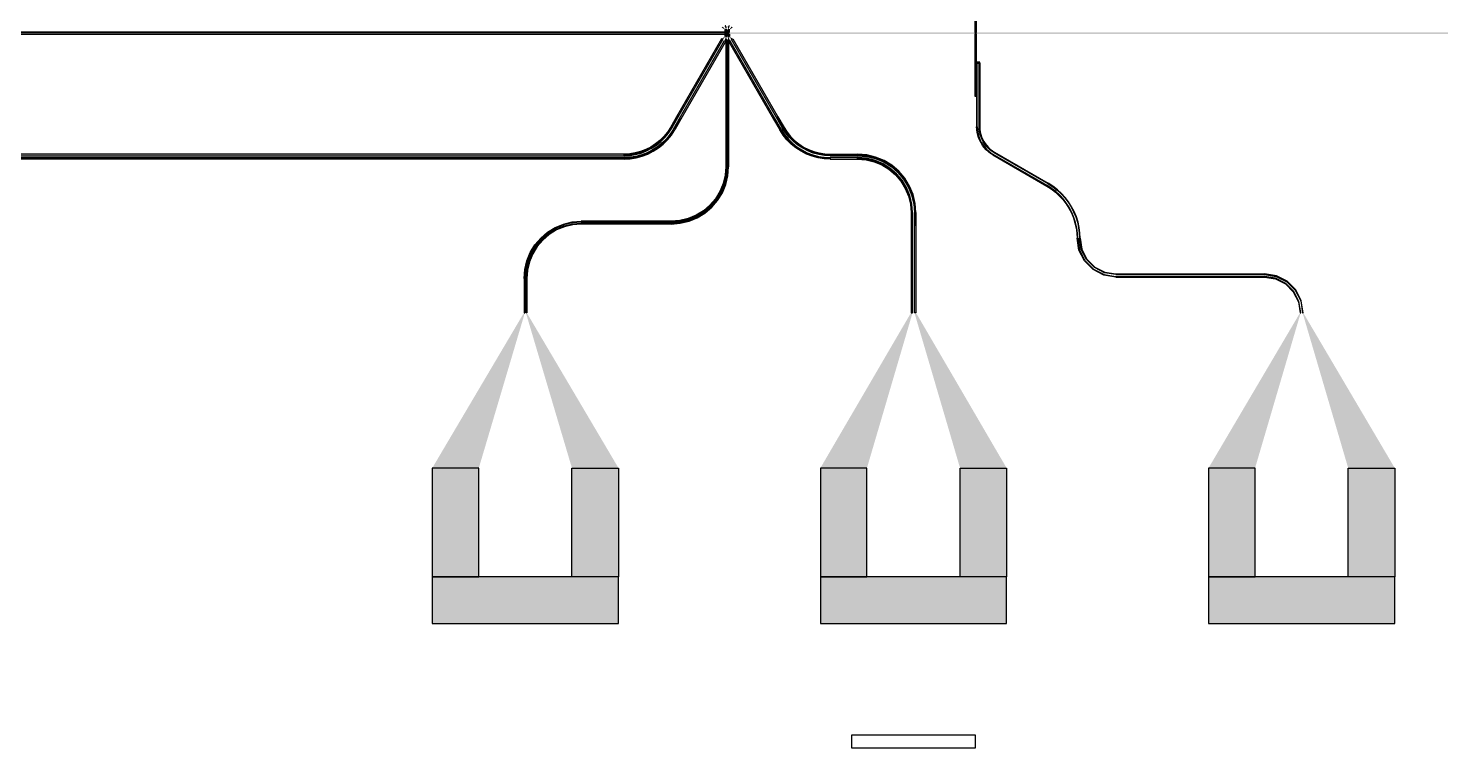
# Model space of a CAD drawing. Extents: x -200 to 7200, y -200 to 2100.
# Drawn here: x 2074 to 4349, y -200 to 958 of the extents above; entities that cross this region are included whole.
import ezdxf

# ---------------------------------------------------------------- set-up
doc = ezdxf.new("R2010")
doc.units = 0
doc.layers.add('GAP', color=1, linetype='continuous')
doc.layers.add('PIN', color=3, linetype='continuous')

# ---------------------------------------------------------------- blocks, each defined once
blk = doc.blocks.new('YGGDRASILV2R1C2BGAP')
for points in [[(3601.2, 951), (3601.2, 1050.2), (3598.8, 1050.2), (3598.8, 951), (3601.2, 951)], [(686, 948.5), (3196.5, 948.5), (3196.5, 951.5), (686, 951.5), (686, 948.5)], [(3196.5, 948.5), (3196.8, 948.5), (3196.8, 951.5), (3196.5, 951.5), (3196.5, 948.5)], [(3201.5, 950), (3201.4, 951.7), (3200.9, 953.1), (3200.3, 953.9), (3199.7, 953.9), (3199.1, 953.1), (3198.6, 951.7), (3198.5, 950), (3198.6, 948.3), (3199.1, 946.9), (3199.7, 946.1), (3200.3, 946.1), (3200.9, 946.9), (3201.4, 948.3), (3201.5, 950)], [(3199.5, 948.5), (3200.5, 948.5), (3200.5, 951.5), (3199.5, 951.5), (3199.5, 948.5)], [(3598.8, 949), (3598.8, 849.8), (3601.2, 849.8), (3601.2, 949), (3598.8, 949)], [(3598.8, 849.8), (3598.8, 848.3), (3601.2, 848.3), (3601.2, 849.8), (3598.8, 849.8)]]:
    blk.add_lwpolyline(points)
for points in [[(3601.2, 951), (3601.2, 1050.2), (3598.8, 951), (3598.8, 1050.2)], [(686, 948.5), (3196.5, 948.5), (686, 951.5), (3196.5, 951.5)], [(3196.5, 948.5), (3196.8, 948.5), (3196.5, 951.5), (3196.8, 951.5)], [(3196.8, 950), (3199.5, 950), (3196.8, 951.5), (3199.5, 951.5)], [(3196.8, 950), (3199.5, 950), (3196.8, 948.5), (3199.5, 948.5)], [(3199.5, 948.5), (3200.5, 948.5), (3199.5, 951.5), (3200.5, 951.5)], [(3200.5, 950), (3203.3, 950), (3200.5, 951.5), (3203.3, 951.5)], [(3200.5, 950), (3203.3, 950), (3200.5, 948.5), (3203.3, 948.5)], [(3203.3, 947.9), (3203.5, 947.9), (3203.3, 952.1), (3203.5, 952.1)], [(4762.2, 951.5), (3203.5, 951.5), (4762.2, 948.5), (3203.5, 948.5)], [(3598.8, 949), (3598.8, 849.8), (3601.2, 949), (3601.2, 849.8)], [(3598.8, 849.8), (3598.8, 848.3), (3601.2, 849.8), (3601.2, 848.3)]]:
    blk.add_solid(points)
blk = doc.blocks.new('YGGDRASILV2R1C2BPIN')
for points in [[(3600.6, 951), (3600.6, 1050.2), (3599.4, 1050.2), (3599.4, 951), (3600.6, 951)], [(686, 949), (3196.5, 949), (3196.5, 951), (686, 951), (686, 949)], [(3196.5, 949.9), (3196.8, 949.9), (3196.8, 950.1), (3196.5, 950.1), (3196.5, 949.9)], [(3201, 950.4), (3200.9, 951.7), (3200.6, 952.7), (3200.2, 953.3), (3199.8, 953.3), (3199.4, 952.7), (3199.1, 951.7), (3199, 950.4), (3199.5, 950.4), (3199.6, 951), (3199.7, 951.6), (3199.9, 951.9), (3200.1, 951.9), (3200.3, 951.6), (3200.4, 951), (3200.5, 950.4), (3201, 950.4)], [(3201, 949.6), (3200.9, 948.3), (3200.6, 947.3), (3200.2, 946.7), (3199.8, 946.7), (3199.4, 947.3), (3199.1, 948.3), (3199, 949.6), (3199.5, 949.6), (3199.6, 949), (3199.7, 948.4), (3199.9, 948.1), (3200.1, 948.1), (3200.3, 948.4), (3200.4, 949), (3200.5, 949.6), (3201, 949.6)], [(3199.5, 949.9), (3200.5, 949.9), (3200.5, 950.1), (3199.5, 950.1), (3199.5, 949.9)], [(3200.2, 950), (3200.1, 950.6), (3200.1, 951.1), (3200, 951.4), (3200, 951.4), (3199.9, 951.1), (3199.9, 950.6), (3199.8, 950), (3199.9, 949.4), (3199.9, 948.9), (3200, 948.6), (3200, 948.6), (3200.1, 948.9), (3200.1, 949.4), (3200.2, 950)], [(3599.4, 949), (3599.4, 849.8), (3600.6, 849.8), (3600.6, 949), (3599.4, 949)]]:
    blk.add_lwpolyline(points)
for points in [[(3600.6, 951), (3600.6, 1050.2), (3599.4, 951), (3599.4, 1050.2)], [(686, 949), (3196.5, 949), (686, 951), (3196.5, 951)], [(3196.5, 949.9), (3196.8, 949.9), (3196.5, 950.1), (3196.8, 950.1)], [(3196.8, 950.4), (3199.5, 950.4), (3196.8, 951), (3199.5, 951)], [(3196.8, 950), (3199.5, 950), (3196.8, 950.1), (3199.5, 950.1)], [(3196.8, 950), (3199.5, 950), (3196.8, 949.9), (3199.5, 949.9)], [(3196.8, 949.6), (3199.5, 949.6), (3196.8, 949), (3199.5, 949)], [(3199.5, 949.9), (3200.5, 949.9), (3199.5, 950.1), (3200.5, 950.1)], [(3200.5, 950.4), (3203.3, 950.4), (3200.5, 951), (3203.3, 951)], [(3200.5, 950), (3203.3, 950), (3200.5, 950.1), (3203.3, 950.1)], [(3200.5, 950), (3203.3, 950), (3200.5, 949.9), (3203.3, 949.9)], [(3200.5, 949.6), (3203.3, 949.6), (3200.5, 949), (3203.3, 949)], [(3203.3, 950.4), (3203.5, 950.4), (3203.3, 951), (3203.5, 951)], [(3203.3, 949.6), (3203.5, 949.6), (3203.3, 949), (3203.5, 949)], [(4762.2, 950.2), (3203.5, 950.2), (4762.2, 951), (3203.5, 951)], [(4762.2, 949.7), (3203.5, 949.7), (4762.2, 949), (3203.5, 949)], [(3599.4, 949), (3599.4, 849.8), (3600.6, 949), (3600.6, 849.8)]]:
    blk.add_solid(points)
blk = doc.blocks.new('YGGDRASILV2R1C2B')
for points in [[(3196.7, 955.6), (3196.7, 955.4), (3196.5, 955.4), (3196.5, 955.5), (3196.7, 955.6)], [(3196.7, 955.4), (3196.7, 951.5), (3196.5, 951.5), (3196.5, 955.4), (3196.7, 955.4)], [(3198.2, 956.5), (3198.5, 955.4), (3198.2, 955.4), (3198, 956.3), (3198.2, 956.5)], [(3198.5, 955.8), (3198.5, 951.5), (3198.2, 951.5), (3198.2, 955.8), (3198.5, 955.8)], [(3198.2, 955.4), (3198.2, 951.5), (3198.5, 951.5), (3198.5, 955.4), (3198.2, 955.4)], [(3201.8, 956.5), (3201.5, 955.4), (3201.8, 955.4), (3202, 956.3), (3201.8, 956.5)], [(3201.5, 955.8), (3201.5, 951.5), (3201.8, 951.5), (3201.8, 955.8), (3201.5, 955.8)], [(3201.8, 955.4), (3201.8, 951.5), (3201.5, 951.5), (3201.5, 955.4), (3201.8, 955.4)], [(3203.3, 955.6), (3203.3, 955.4), (3203.5, 955.4), (3203.5, 955.5), (3203.3, 955.6)], [(3203.3, 955.4), (3203.3, 951.5), (3203.5, 951.5), (3203.5, 955.4), (3203.3, 955.4)], [(3120.7, 814.3), (3193, 939.6), (3190.9, 940.8), (3118.5, 815.5), (3120.7, 814.3)], [(3123.3, 812.8), (3195.6, 938.1), (3197.8, 936.8), (3125.5, 811.5), (3123.3, 812.8)], [(3196.7, 944.6), (3196.7, 948.5), (3196.5, 948.5), (3196.5, 944.6), (3196.7, 944.6)], [(3196.7, 944.4), (3196.7, 944.6), (3196.5, 944.6), (3196.5, 944.5), (3196.7, 944.4)], [(3199.2, 755), (3199.2, 939.2), (3197.8, 939.2), (3197.8, 755), (3199.2, 755)], [(3198.2, 943.5), (3198.5, 944.6), (3198.2, 944.6), (3198, 943.7), (3198.2, 943.5)], [(3198.5, 944.2), (3198.5, 948.5), (3198.2, 948.5), (3198.2, 944.2), (3198.5, 944.2)], [(3198.2, 944.6), (3198.2, 948.5), (3198.5, 948.5), (3198.5, 944.6), (3198.2, 944.6)], [(3200.8, 755), (3200.8, 939.2), (3202.2, 939.2), (3202.2, 755), (3200.8, 755)], [(3201.5, 944.2), (3201.5, 948.5), (3201.8, 948.5), (3201.8, 944.2), (3201.5, 944.2)], [(3201.8, 944.6), (3201.8, 948.5), (3201.5, 948.5), (3201.5, 944.6), (3201.8, 944.6)], [(3201.8, 943.5), (3201.5, 944.6), (3201.8, 944.6), (3202, 943.7), (3201.8, 943.5)], [(3276.7, 812.8), (3204.4, 938.1), (3202.2, 936.8), (3274.5, 811.5), (3276.7, 812.8)], [(3203.3, 944.6), (3203.3, 948.5), (3203.5, 948.5), (3203.5, 944.6), (3203.3, 944.6)], [(3203.3, 944.4), (3203.3, 944.6), (3203.5, 944.6), (3203.5, 944.5), (3203.3, 944.4)], [(3279.3, 814.3), (3207, 939.6), (3209.1, 940.8), (3281.5, 815.5), (3279.3, 814.3)], [(3606.7, 901.5), (3606.7, 903), (3601.7, 903), (3601.7, 901.5), (3606.7, 901.5)], [(3602.7, 799.4), (3602.7, 901.5), (3601.7, 901.5), (3601.7, 799.4), (3602.7, 799.4)], [(3605.7, 799.4), (3605.7, 901.5), (3606.7, 901.5), (3606.7, 799.4), (3605.7, 799.4)], [(3034, 752.7), (3043.3, 753.2), (3052.4, 754.6), (3061.4, 757), (3070, 760.4), (3078.3, 764.6), (3086.1, 769.6), (3093.3, 775.4), (3099.8, 782), (3105.6, 789.2), (3110.7, 797), (3108.5, 798.2), (3103.6, 790.7), (3098, 783.7), (3091.6, 777.3), (3084.6, 771.6), (3077, 766.7), (3069, 762.6), (3060.6, 759.4), (3051.9, 757.1), (3043, 755.7), (3034, 755.2), (3034, 752.7)], [(3110.7, 797), (3120.7, 814.3), (3118.5, 815.5), (3108.5, 798.2), (3110.7, 797)], [(3113.3, 795.5), (3123.3, 812.8), (3125.5, 811.5), (3115.5, 794.2), (3113.3, 795.5)], [(3286.7, 795.5), (3276.7, 812.8), (3274.5, 811.5), (3284.5, 794.2), (3286.7, 795.5)], [(3289.3, 797), (3279.3, 814.3), (3281.5, 815.5), (3291.5, 798.2), (3289.3, 797)], [(3366, 752.7), (3356.7, 753.2), (3347.6, 754.6), (3338.6, 757), (3330, 760.4), (3321.7, 764.6), (3313.9, 769.6), (3306.7, 775.4), (3300.2, 782), (3294.4, 789.2), (3289.3, 797), (3291.5, 798.2), (3296.4, 790.7), (3302, 783.7), (3308.4, 777.3), (3315.4, 771.6), (3323, 766.7), (3331, 762.6), (3339.4, 759.4), (3348.1, 757.1), (3357, 755.7), (3366, 755.2), (3366, 752.7)], [(3628, 753.9), (3624.1, 756.4), (3620.5, 759.2), (3617.1, 762.3), (3614, 765.7), (3611.2, 769.3), (3608.8, 773.2), (3606.7, 777.2), (3604.9, 781.4), (3603.5, 785.8), (3602.5, 790.3), (3601.9, 794.8), (3601.7, 799.4), (3602.7, 799.4), (3602.9, 794.9), (3603.5, 790.5), (3604.5, 786.1), (3605.9, 781.8), (3607.6, 777.6), (3609.6, 773.7), (3612.1, 769.9), (3614.8, 766.3), (3617.8, 763), (3621.1, 760), (3624.7, 757.2), (3628.5, 754.8), (3628, 753.9)], [(3630, 757.4), (3626.4, 759.7), (3623.1, 762.2), (3620, 765.1), (3617.1, 768.2), (3614.5, 771.6), (3612.2, 775.2), (3610.3, 778.9), (3608.7, 782.8), (3607.4, 786.8), (3606.5, 791), (3605.9, 795.2), (3605.7, 799.4), (3606.7, 799.4), (3606.9, 795.3), (3607.5, 791.2), (3608.4, 787.1), (3609.6, 783.2), (3611.2, 779.3), (3613.1, 775.7), (3615.3, 772.2), (3617.9, 768.9), (3620.7, 765.8), (3623.7, 763), (3627, 760.5), (3630.5, 758.3), (3630, 757.4)], [(3034, 747.2), (3043.9, 747.7), (3053.6, 749.3), (3063.1, 751.8), (3072.3, 755.3), (3081, 759.8), (3089.3, 765.2), (3096.9, 771.3), (3103.9, 778.3), (3110.1, 786), (3115.5, 794.2), (3113.3, 795.5), (3108.1, 787.4), (3102, 780), (3095.3, 773.2), (3087.8, 767.2), (3079.8, 762), (3071.3, 757.6), (3062.3, 754.2), (3053.1, 751.7), (3043.6, 750.2), (3034, 749.7), (3034, 747.2)], [(3366, 747.2), (3356.1, 747.7), (3346.4, 749.3), (3336.9, 751.8), (3327.7, 755.3), (3319, 759.8), (3310.7, 765.2), (3303.1, 771.3), (3296.1, 778.3), (3289.9, 786), (3284.5, 794.2), (3286.7, 795.5), (3291.9, 787.4), (3298, 780), (3304.7, 773.2), (3312.2, 767.2), (3320.2, 762), (3328.7, 757.6), (3337.7, 754.2), (3346.9, 751.7), (3356.4, 750.2), (3366, 749.7), (3366, 747.2)], [(1090, 752.7), (3034, 752.7), (3034, 755.2), (1090, 755.2), (1090, 752.7)], [(3199.2, 735), (3199.2, 755), (3197.8, 755), (3197.8, 735), (3199.2, 735)], [(3200.8, 735), (3200.8, 755), (3202.2, 755), (3202.2, 735), (3200.8, 735)], [(3410, 752.7), (3366, 752.7), (3366, 755.2), (3410, 755.2), (3410, 752.7)], [(3504, 661.2), (3502.8, 675.9), (3499.4, 690.3), (3493.8, 703.9), (3486, 716.5), (3476.5, 727.7), (3465.3, 737.3), (3452.7, 745), (3439, 750.6), (3424.7, 754), (3410, 755.2), (3410, 752.7), (3424.3, 751.6), (3438.3, 748.2), (3451.5, 742.7), (3463.8, 735.2), (3474.7, 725.9), (3484, 715), (3491.5, 702.7), (3497, 689.5), (3500.4, 675.5), (3501.5, 661.2), (3504, 661.2)], [(3715.1, 704.8), (3628.5, 754.8), (3628, 753.9), (3714.6, 703.9), (3715.1, 704.8)], [(3716.6, 707.4), (3630, 757.4), (3630.5, 758.3), (3717.1, 708.3), (3716.6, 707.4)], [(1090, 749.7), (3034, 749.7), (3034, 747.2), (1090, 747.2), (1090, 749.7)], [(3110, 642.8), (3124.4, 643.9), (3138.5, 647.3), (3151.9, 652.8), (3164.2, 660.4), (3175.2, 669.8), (3184.6, 680.8), (3192.2, 693.1), (3197.7, 706.5), (3201.1, 720.6), (3202.2, 735), (3200.8, 735), (3199.6, 720.8), (3196.3, 707), (3190.9, 693.8), (3183.4, 681.7), (3174.2, 670.8), (3163.3, 661.6), (3151.2, 654.1), (3138, 648.7), (3124.2, 645.4), (3110, 644.2), (3110, 642.8)], [(3110, 645.8), (3124, 646.8), (3137.6, 650.1), (3150.5, 655.5), (3162.5, 662.8), (3173.1, 671.9), (3182.2, 682.5), (3189.5, 694.5), (3194.9, 707.4), (3198.2, 721), (3199.2, 735), (3197.8, 735), (3196.7, 721.3), (3193.5, 707.9), (3188.2, 695.2), (3181, 683.4), (3172, 673), (3161.6, 664), (3149.8, 656.8), (3137.1, 651.5), (3123.7, 648.3), (3110, 647.2), (3110, 645.8)], [(3410, 749.7), (3366, 749.7), (3366, 747.2), (3410, 747.2), (3410, 749.7)], [(3498.5, 661.2), (3497.4, 675), (3494.2, 688.6), (3488.9, 701.4), (3481.6, 713.2), (3472.6, 723.8), (3462, 732.8), (3450.2, 740.1), (3437.3, 745.4), (3423.8, 748.6), (3410, 749.7), (3410, 747.2), (3423.5, 746.1), (3436.6, 743), (3449, 737.8), (3460.5, 730.8), (3470.8, 722), (3479.6, 711.8), (3486.6, 700.2), (3491.8, 687.8), (3494.9, 674.7), (3496, 661.2), (3498.5, 661.2)], [(3768.4, 619.5), (3768, 628.4), (3766.8, 637.3), (3764.9, 646), (3762.2, 654.6), (3758.7, 662.8), (3754.6, 670.7), (3749.8, 678.3), (3744.4, 685.4), (3738.3, 692), (3731.7, 698), (3724.6, 703.5), (3717.1, 708.3), (3716.6, 707.4), (3724.1, 702.6), (3731.1, 697.3), (3737.6, 691.3), (3743.6, 684.7), (3749, 677.7), (3753.8, 670.2), (3757.8, 662.4), (3761.2, 654.2), (3763.9, 645.8), (3765.8, 637.1), (3767, 628.3), (3767.4, 619.5), (3768.4, 619.5)], [(3764.4, 619.5), (3764, 628.1), (3762.9, 636.6), (3761, 645), (3758.4, 653.2), (3755.1, 661.1), (3751.2, 668.7), (3746.5, 676), (3741.3, 682.8), (3735.5, 689.1), (3729.2, 695), (3722.3, 700.2), (3715.1, 704.8), (3714.6, 703.9), (3721.8, 699.4), (3728.5, 694.2), (3734.8, 688.4), (3740.5, 682.2), (3745.7, 675.4), (3750.3, 668.2), (3754.2, 660.7), (3757.5, 652.8), (3760, 644.7), (3761.9, 636.4), (3763, 628), (3763.4, 619.5), (3764.4, 619.5)], [(3498.5, 641.2), (3498.5, 661.2), (3496, 661.2), (3496, 641.2), (3498.5, 641.2)], [(3501.5, 641.2), (3501.5, 661.2), (3504, 661.2), (3504, 641.2), (3501.5, 641.2)], [(2872.8, 555), (2873.9, 569.4), (2877.3, 583.5), (2882.8, 596.9), (2890.4, 609.2), (2899.8, 620.2), (2910.8, 629.6), (2923.1, 637.2), (2936.5, 642.7), (2950.6, 646.1), (2965, 647.2), (2965, 645.8), (2950.8, 644.6), (2937, 641.3), (2923.8, 635.9), (2911.7, 628.4), (2900.8, 619.2), (2891.6, 608.3), (2884.1, 596.2), (2878.7, 583), (2875.4, 569.2), (2874.2, 555), (2872.8, 555)], [(2875.8, 555), (2876.8, 569), (2880.1, 582.6), (2885.5, 595.5), (2892.8, 607.5), (2901.9, 618.1), (2912.5, 627.2), (2924.5, 634.5), (2937.4, 639.9), (2951, 643.2), (2965, 644.2), (2965, 642.8), (2951.3, 641.7), (2937.9, 638.5), (2925.2, 633.2), (2913.4, 626), (2903, 617), (2894, 606.6), (2886.8, 594.8), (2881.5, 582.1), (2878.3, 568.7), (2877.2, 555), (2875.8, 555)], [(2965, 645.8), (3110, 645.8), (3110, 647.2), (2965, 647.2), (2965, 645.8)], [(2965, 644.2), (3110, 644.2), (3110, 642.8), (2965, 642.8), (2965, 644.2)], [(3498.5, 500), (3498.5, 641.2), (3496, 641.2), (3496, 500), (3498.5, 500)], [(3501.5, 500), (3501.5, 641.2), (3504, 641.2), (3504, 500), (3501.5, 500)], [(3825.9, 557.5), (3806.5, 560.6), (3789.1, 569.4), (3775.3, 583.3), (3766.4, 600.7), (3763.4, 620), (3764.4, 620), (3767.4, 601), (3776.1, 583.9), (3789.7, 570.2), (3806.8, 561.5), (3825.9, 558.5), (3825.9, 557.5)], [(3764.4, 620), (3764.4, 619.5), (3763.4, 619.5), (3763.4, 620), (3764.4, 620)], [(3825.9, 561.5), (3807.8, 564.4), (3791.5, 572.7), (3778.5, 585.6), (3770.2, 601.9), (3767.4, 620), (3768.4, 620), (3771.2, 602.2), (3779.3, 586.2), (3792.1, 573.5), (3808.1, 565.3), (3825.9, 562.5), (3825.9, 561.5)], [(3767.4, 620), (3767.4, 619.5), (3768.4, 619.5), (3768.4, 620), (3767.4, 620)], [(2874.2, 535), (2874.2, 555), (2872.8, 555), (2872.8, 535), (2874.2, 535)], [(2875.8, 535), (2875.8, 555), (2877.2, 555), (2877.2, 535), (2875.8, 535)], [(4065, 561.5), (3825.9, 561.5), (3825.9, 562.5), (4065, 562.5), (4065, 561.5)], [(4065, 558.5), (3825.9, 558.5), (3825.9, 557.5), (4065, 557.5), (4065, 558.5)], [(4127.5, 500), (4124.4, 519.3), (4115.6, 536.7), (4101.7, 550.6), (4084.3, 559.4), (4065, 562.5), (4065, 561.5), (4084, 558.5), (4101.1, 549.8), (4114.8, 536.1), (4123.5, 519), (4126.5, 500), (4127.5, 500)], [(4123.5, 500), (4120.6, 518.1), (4112.3, 534.4), (4099.4, 547.3), (4083.1, 555.6), (4065, 558.5), (4065, 557.5), (4082.8, 554.7), (4098.8, 546.5), (4111.5, 533.8), (4119.7, 517.8), (4122.5, 500), (4123.5, 500)], [(2874.2, 500), (2874.2, 535), (2872.8, 535), (2872.8, 500), (2874.2, 500)], [(2875.8, 500), (2875.8, 535), (2877.2, 535), (2877.2, 500), (2875.8, 500)], [(2800, 75), (2800, 250), (2725, 250), (2725, 75), (2800, 75)], [(2950, 75), (2950, 250), (3025, 250), (3025, 75), (2950, 75)], [(3425, 75), (3425, 250), (3350, 250), (3350, 75), (3425, 75)], [(3575, 75), (3575, 250), (3650, 250), (3650, 75), (3575, 75)], [(4050, 75), (4050, 250), (3975, 250), (3975, 75), (4050, 75)], [(4200, 75), (4200, 250), (4275, 250), (4275, 75), (4200, 75)], [(3025, 0), (3025, 75), (2725, 75), (2725, 0), (3025, 0)], [(3650, 0), (3650, 75), (3350, 75), (3350, 0), (3650, 0)], [(4275, 0), (4275, 75), (3975, 75), (3975, 0), (4275, 0)]]:
    blk.add_lwpolyline(points)
for points in [[(3193, 960.4), (3196.7, 955.6), (3190.9, 959.2), (3196.5, 955.5)], [(3195.6, 961.9), (3198, 956.3), (3197.8, 963.2), (3198.2, 956.5)], [(3196.5, 955.5), (3196.7, 955.6), (3196.5, 955.4), (3196.7, 955.4)], [(3196.7, 955.4), (3196.7, 951.5), (3196.5, 955.4), (3196.5, 951.5)], [(3199.2, 960.8), (3198.5, 955.8), (3197.8, 960.8), (3198.2, 955.8)], [(3198, 956.3), (3198.2, 956.5), (3198.2, 955.4), (3198.5, 955.4)], [(3198.5, 955.8), (3198.5, 951.5), (3198.2, 955.8), (3198.2, 951.5)], [(3198.2, 955.4), (3198.2, 951.5), (3198.5, 955.4), (3198.5, 951.5)], [(3200.8, 960.8), (3201.5, 955.8), (3202.2, 960.8), (3201.8, 955.8)], [(3202, 956.3), (3201.8, 956.5), (3201.8, 955.4), (3201.5, 955.4)], [(3201.5, 955.8), (3201.5, 951.5), (3201.8, 955.8), (3201.8, 951.5)], [(3201.8, 955.4), (3201.8, 951.5), (3201.5, 955.4), (3201.5, 951.5)], [(3204.4, 961.9), (3202, 956.3), (3202.2, 963.2), (3201.8, 956.5)], [(3207, 960.4), (3203.3, 955.6), (3209.1, 959.2), (3203.5, 955.5)], [(3203.5, 955.5), (3203.3, 955.6), (3203.5, 955.4), (3203.3, 955.4)], [(3203.3, 955.4), (3203.3, 951.5), (3203.5, 955.4), (3203.5, 951.5)], [(3120.7, 814.3), (3193, 939.6), (3118.5, 815.5), (3190.9, 940.8)], [(3123.3, 812.8), (3195.6, 938.1), (3125.5, 811.5), (3197.8, 936.8)], [(3193, 939.6), (3196.7, 944.4), (3190.9, 940.8), (3196.5, 944.5)], [(3195.6, 938.1), (3198, 943.7), (3197.8, 936.8), (3198.2, 943.5)], [(3196.7, 944.6), (3196.7, 948.5), (3196.5, 944.6), (3196.5, 948.5)], [(3196.5, 944.5), (3196.7, 944.4), (3196.5, 944.6), (3196.7, 944.6)], [(3199.2, 939.2), (3198.5, 944.2), (3197.8, 939.2), (3198.2, 944.2)], [(3199.2, 755), (3199.2, 939.2), (3197.8, 755), (3197.8, 939.2)], [(3198, 943.7), (3198.2, 943.5), (3198.2, 944.6), (3198.5, 944.6)], [(3198.5, 944.2), (3198.5, 948.5), (3198.2, 944.2), (3198.2, 948.5)], [(3198.2, 944.6), (3198.2, 948.5), (3198.5, 944.6), (3198.5, 948.5)], [(3200.8, 939.2), (3201.5, 944.2), (3202.2, 939.2), (3201.8, 944.2)], [(3200.8, 755), (3200.8, 939.2), (3202.2, 755), (3202.2, 939.2)], [(3201.5, 944.2), (3201.5, 948.5), (3201.8, 944.2), (3201.8, 948.5)], [(3201.8, 944.6), (3201.8, 948.5), (3201.5, 944.6), (3201.5, 948.5)], [(3202, 943.7), (3201.8, 943.5), (3201.8, 944.6), (3201.5, 944.6)], [(3204.4, 938.1), (3202, 943.7), (3202.2, 936.8), (3201.8, 943.5)], [(3276.7, 812.8), (3204.4, 938.1), (3274.5, 811.5), (3202.2, 936.8)], [(3203.3, 944.6), (3203.3, 948.5), (3203.5, 944.6), (3203.5, 948.5)], [(3203.5, 944.5), (3203.3, 944.4), (3203.5, 944.6), (3203.3, 944.6)], [(3207, 939.6), (3203.3, 944.4), (3209.1, 940.8), (3203.5, 944.5)], [(3279.3, 814.3), (3207, 939.6), (3281.5, 815.5), (3209.1, 940.8)], [(3606.7, 901.5), (3606.7, 903), (3601.7, 901.5), (3601.7, 903)], [(3602.7, 799.4), (3602.7, 901.5), (3601.7, 799.4), (3601.7, 901.5)], [(3605.7, 799.4), (3605.7, 901.5), (3606.7, 799.4), (3606.7, 901.5)], [(3103.6, 790.7), (3105.6, 789.2), (3108.5, 798.2), (3110.7, 797)], [(3110.7, 797), (3120.7, 814.3), (3108.5, 798.2), (3118.5, 815.5)], [(3113.3, 795.5), (3123.3, 812.8), (3115.5, 794.2), (3125.5, 811.5)], [(3286.7, 795.5), (3276.7, 812.8), (3284.5, 794.2), (3274.5, 811.5)], [(3289.3, 797), (3279.3, 814.3), (3291.5, 798.2), (3281.5, 815.5)], [(3296.4, 790.7), (3294.4, 789.2), (3291.5, 798.2), (3289.3, 797)], [(3602.9, 794.9), (3601.9, 794.8), (3602.7, 799.4), (3601.7, 799.4)], [(3606.9, 795.3), (3605.9, 795.2), (3606.7, 799.4), (3605.7, 799.4)], [(3084.6, 771.6), (3086.1, 769.6), (3091.6, 777.3), (3093.3, 775.4)], [(3091.6, 777.3), (3093.3, 775.4), (3098, 783.7), (3099.8, 782)], [(3095.3, 773.2), (3096.9, 771.3), (3102, 780), (3103.9, 778.3)], [(3098, 783.7), (3099.8, 782), (3103.6, 790.7), (3105.6, 789.2)], [(3102, 780), (3103.9, 778.3), (3108.1, 787.4), (3110.1, 786)], [(3108.1, 787.4), (3110.1, 786), (3113.3, 795.5), (3115.5, 794.2)], [(3291.9, 787.4), (3289.9, 786), (3286.7, 795.5), (3284.5, 794.2)], [(3298, 780), (3296.1, 778.3), (3291.9, 787.4), (3289.9, 786)], [(3302, 783.7), (3300.2, 782), (3296.4, 790.7), (3294.4, 789.2)], [(3304.7, 773.2), (3303.1, 771.3), (3298, 780), (3296.1, 778.3)], [(3308.4, 777.3), (3306.7, 775.4), (3302, 783.7), (3300.2, 782)], [(3315.4, 771.6), (3313.9, 769.6), (3308.4, 777.3), (3306.7, 775.4)], [(3603.5, 790.5), (3602.5, 790.3), (3602.9, 794.9), (3601.9, 794.8)], [(3604.5, 786.1), (3603.5, 785.8), (3603.5, 790.5), (3602.5, 790.3)], [(3605.9, 781.8), (3604.9, 781.4), (3604.5, 786.1), (3603.5, 785.8)], [(3607.6, 777.6), (3606.7, 777.2), (3605.9, 781.8), (3604.9, 781.4)], [(3607.5, 791.2), (3606.5, 791), (3606.9, 795.3), (3605.9, 795.2)], [(3608.4, 787.1), (3607.4, 786.8), (3607.5, 791.2), (3606.5, 791)], [(3609.6, 773.7), (3608.8, 773.2), (3607.6, 777.6), (3606.7, 777.2)], [(3609.6, 783.2), (3608.7, 782.8), (3608.4, 787.1), (3607.4, 786.8)], [(3611.2, 779.3), (3610.3, 778.9), (3609.6, 783.2), (3608.7, 782.8)], [(3612.1, 769.9), (3611.2, 769.3), (3609.6, 773.7), (3608.8, 773.2)], [(3613.1, 775.7), (3612.2, 775.2), (3611.2, 779.3), (3610.3, 778.9)], [(3615.3, 772.2), (3614.5, 771.6), (3613.1, 775.7), (3612.2, 775.2)], [(1090, 752.7), (3034, 752.7), (1090, 755.2), (3034, 755.2)], [(3034, 755.2), (3034, 752.7), (3043, 755.7), (3043.3, 753.2)], [(3043, 755.7), (3043.3, 753.2), (3051.9, 757.1), (3052.4, 754.6)], [(3043.6, 750.2), (3043.9, 747.7), (3053.1, 751.7), (3053.6, 749.3)], [(3051.9, 757.1), (3052.4, 754.6), (3060.6, 759.4), (3061.4, 757)], [(3053.1, 751.7), (3053.6, 749.3), (3062.3, 754.2), (3063.1, 751.8)], [(3060.6, 759.4), (3061.4, 757), (3069, 762.6), (3070, 760.4)], [(3062.3, 754.2), (3063.1, 751.8), (3071.3, 757.6), (3072.3, 755.3)], [(3069, 762.6), (3070, 760.4), (3077, 766.7), (3078.3, 764.6)], [(3071.3, 757.6), (3072.3, 755.3), (3079.8, 762), (3081, 759.8)], [(3077, 766.7), (3078.3, 764.6), (3084.6, 771.6), (3086.1, 769.6)], [(3079.8, 762), (3081, 759.8), (3087.8, 767.2), (3089.3, 765.2)], [(3087.8, 767.2), (3089.3, 765.2), (3095.3, 773.2), (3096.9, 771.3)], [(3199.2, 735), (3199.2, 755), (3197.8, 735), (3197.8, 755)], [(3200.8, 735), (3200.8, 755), (3202.2, 735), (3202.2, 755)], [(3312.2, 767.2), (3310.7, 765.2), (3304.7, 773.2), (3303.1, 771.3)], [(3320.2, 762), (3319, 759.8), (3312.2, 767.2), (3310.7, 765.2)], [(3323, 766.7), (3321.7, 764.6), (3315.4, 771.6), (3313.9, 769.6)], [(3328.7, 757.6), (3327.7, 755.3), (3320.2, 762), (3319, 759.8)], [(3331, 762.6), (3330, 760.4), (3323, 766.7), (3321.7, 764.6)], [(3337.7, 754.2), (3336.9, 751.8), (3328.7, 757.6), (3327.7, 755.3)], [(3339.4, 759.4), (3338.6, 757), (3331, 762.6), (3330, 760.4)], [(3346.9, 751.7), (3346.4, 749.3), (3337.7, 754.2), (3336.9, 751.8)], [(3348.1, 757.1), (3347.6, 754.6), (3339.4, 759.4), (3338.6, 757)], [(3356.4, 750.2), (3356.1, 747.7), (3346.9, 751.7), (3346.4, 749.3)], [(3357, 755.7), (3356.7, 753.2), (3348.1, 757.1), (3347.6, 754.6)], [(3366, 755.2), (3366, 752.7), (3357, 755.7), (3356.7, 753.2)], [(3410, 752.7), (3366, 752.7), (3410, 755.2), (3366, 755.2)], [(3424.3, 751.6), (3424.7, 754), (3410, 752.7), (3410, 755.2)], [(3438.3, 748.2), (3439, 750.6), (3424.3, 751.6), (3424.7, 754)], [(3451.5, 742.7), (3452.7, 745), (3438.3, 748.2), (3439, 750.6)], [(3614.8, 766.3), (3614, 765.7), (3612.1, 769.9), (3611.2, 769.3)], [(3617.8, 763), (3617.1, 762.3), (3614.8, 766.3), (3614, 765.7)], [(3617.9, 768.9), (3617.1, 768.2), (3615.3, 772.2), (3614.5, 771.6)], [(3620.7, 765.8), (3620, 765.1), (3617.9, 768.9), (3617.1, 768.2)], [(3621.1, 760), (3620.5, 759.2), (3617.8, 763), (3617.1, 762.3)], [(3623.7, 763), (3623.1, 762.2), (3620.7, 765.8), (3620, 765.1)], [(3624.7, 757.2), (3624.1, 756.4), (3621.1, 760), (3620.5, 759.2)], [(3627, 760.5), (3626.4, 759.7), (3623.7, 763), (3623.1, 762.2)], [(3628.5, 754.8), (3628, 753.9), (3624.7, 757.2), (3624.1, 756.4)], [(3630.5, 758.3), (3630, 757.4), (3627, 760.5), (3626.4, 759.7)], [(3715.1, 704.8), (3628.5, 754.8), (3714.6, 703.9), (3628, 753.9)], [(3716.6, 707.4), (3630, 757.4), (3717.1, 708.3), (3630.5, 758.3)], [(1090, 749.7), (3034, 749.7), (1090, 747.2), (3034, 747.2)], [(3034, 749.7), (3034, 747.2), (3043.6, 750.2), (3043.9, 747.7)], [(3196.7, 721.3), (3198.2, 721), (3197.8, 735), (3199.2, 735)], [(3199.6, 720.8), (3201.1, 720.6), (3200.8, 735), (3202.2, 735)], [(3366, 749.7), (3366, 747.2), (3356.4, 750.2), (3356.1, 747.7)], [(3410, 749.7), (3366, 749.7), (3410, 747.2), (3366, 747.2)], [(3423.5, 746.1), (3423.8, 748.6), (3410, 747.2), (3410, 749.7)], [(3436.6, 743), (3437.3, 745.4), (3423.5, 746.1), (3423.8, 748.6)], [(3449, 737.8), (3450.2, 740.1), (3436.6, 743), (3437.3, 745.4)], [(3460.5, 730.8), (3462, 732.8), (3449, 737.8), (3450.2, 740.1)], [(3463.8, 735.2), (3465.3, 737.3), (3451.5, 742.7), (3452.7, 745)], [(3470.8, 722), (3472.6, 723.8), (3460.5, 730.8), (3462, 732.8)], [(3474.7, 725.9), (3476.5, 727.7), (3463.8, 735.2), (3465.3, 737.3)], [(3188.2, 695.2), (3189.5, 694.5), (3193.5, 707.9), (3194.9, 707.4)], [(3190.9, 693.8), (3192.2, 693.1), (3196.3, 707), (3197.7, 706.5)], [(3193.5, 707.9), (3194.9, 707.4), (3196.7, 721.3), (3198.2, 721)], [(3196.3, 707), (3197.7, 706.5), (3199.6, 720.8), (3201.1, 720.6)], [(3479.6, 711.8), (3481.6, 713.2), (3470.8, 722), (3472.6, 723.8)], [(3484, 715), (3486, 716.5), (3474.7, 725.9), (3476.5, 727.7)], [(3486.6, 700.2), (3488.9, 701.4), (3479.6, 711.8), (3481.6, 713.2)], [(3491.5, 702.7), (3493.8, 703.9), (3484, 715), (3486, 716.5)], [(3724.1, 702.6), (3724.6, 703.5), (3716.6, 707.4), (3717.1, 708.3)], [(3172, 673), (3173.1, 671.9), (3181, 683.4), (3182.2, 682.5)], [(3181, 683.4), (3182.2, 682.5), (3188.2, 695.2), (3189.5, 694.5)], [(3183.4, 681.7), (3184.6, 680.8), (3190.9, 693.8), (3192.2, 693.1)], [(3491.8, 687.8), (3494.2, 688.6), (3486.6, 700.2), (3488.9, 701.4)], [(3497, 689.5), (3499.4, 690.3), (3491.5, 702.7), (3493.8, 703.9)], [(3494.9, 674.7), (3497.4, 675), (3491.8, 687.8), (3494.2, 688.6)], [(3500.4, 675.5), (3502.8, 675.9), (3497, 689.5), (3499.4, 690.3)], [(3721.8, 699.4), (3722.3, 700.2), (3714.6, 703.9), (3715.1, 704.8)], [(3728.5, 694.2), (3729.2, 695), (3721.8, 699.4), (3722.3, 700.2)], [(3731.1, 697.3), (3731.7, 698), (3724.1, 702.6), (3724.6, 703.5)], [(3734.8, 688.4), (3735.5, 689.1), (3728.5, 694.2), (3729.2, 695)], [(3737.6, 691.3), (3738.3, 692), (3731.1, 697.3), (3731.7, 698)], [(3740.5, 682.2), (3741.3, 682.8), (3734.8, 688.4), (3735.5, 689.1)], [(3743.6, 684.7), (3744.4, 685.4), (3737.6, 691.3), (3738.3, 692)], [(3745.7, 675.4), (3746.5, 676), (3740.5, 682.2), (3741.3, 682.8)], [(3749, 677.7), (3749.8, 678.3), (3743.6, 684.7), (3744.4, 685.4)], [(3149.8, 656.8), (3150.5, 655.5), (3161.6, 664), (3162.5, 662.8)], [(3151.2, 654.1), (3151.9, 652.8), (3163.3, 661.6), (3164.2, 660.4)], [(3161.6, 664), (3162.5, 662.8), (3172, 673), (3173.1, 671.9)], [(3163.3, 661.6), (3164.2, 660.4), (3174.2, 670.8), (3175.2, 669.8)], [(3174.2, 670.8), (3175.2, 669.8), (3183.4, 681.7), (3184.6, 680.8)], [(3496, 661.2), (3498.5, 661.2), (3494.9, 674.7), (3497.4, 675)], [(3498.5, 641.2), (3498.5, 661.2), (3496, 641.2), (3496, 661.2)], [(3501.5, 661.2), (3504, 661.2), (3500.4, 675.5), (3502.8, 675.9)], [(3501.5, 641.2), (3501.5, 661.2), (3504, 641.2), (3504, 661.2)], [(3750.3, 668.2), (3751.2, 668.7), (3745.7, 675.4), (3746.5, 676)], [(3753.8, 670.2), (3754.6, 670.7), (3749, 677.7), (3749.8, 678.3)], [(3754.2, 660.7), (3755.1, 661.1), (3750.3, 668.2), (3751.2, 668.7)], [(3757.8, 662.4), (3758.7, 662.8), (3753.8, 670.2), (3754.6, 670.7)], [(3757.5, 652.8), (3758.4, 653.2), (3754.2, 660.7), (3755.1, 661.1)], [(3761.2, 654.2), (3762.2, 654.6), (3757.8, 662.4), (3758.7, 662.8)], [(2911.7, 628.4), (2910.8, 629.6), (2923.8, 635.9), (2923.1, 637.2)], [(2923.8, 635.9), (2923.1, 637.2), (2937, 641.3), (2936.5, 642.7)], [(2925.2, 633.2), (2924.5, 634.5), (2937.9, 638.5), (2937.4, 639.9)], [(2937, 641.3), (2936.5, 642.7), (2950.8, 644.6), (2950.6, 646.1)], [(2937.9, 638.5), (2937.4, 639.9), (2951.3, 641.7), (2951, 643.2)], [(2950.8, 644.6), (2950.6, 646.1), (2965, 645.8), (2965, 647.2)], [(2951.3, 641.7), (2951, 643.2), (2965, 642.8), (2965, 644.2)], [(2965, 645.8), (3110, 645.8), (2965, 647.2), (3110, 647.2)], [(2965, 644.2), (3110, 644.2), (2965, 642.8), (3110, 642.8)], [(3110, 647.2), (3110, 645.8), (3123.7, 648.3), (3124, 646.8)], [(3110, 644.2), (3110, 642.8), (3124.2, 645.4), (3124.4, 643.9)], [(3123.7, 648.3), (3124, 646.8), (3137.1, 651.5), (3137.6, 650.1)], [(3124.2, 645.4), (3124.4, 643.9), (3138, 648.7), (3138.5, 647.3)], [(3137.1, 651.5), (3137.6, 650.1), (3149.8, 656.8), (3150.5, 655.5)], [(3138, 648.7), (3138.5, 647.3), (3151.2, 654.1), (3151.9, 652.8)], [(3498.5, 500), (3498.5, 641.2), (3496, 500), (3496, 641.2)], [(3501.5, 500), (3501.5, 641.2), (3504, 500), (3504, 641.2)], [(3760, 644.7), (3761, 645), (3757.5, 652.8), (3758.4, 653.2)], [(3761.9, 636.4), (3762.9, 636.6), (3760, 644.7), (3761, 645)], [(3763.9, 645.8), (3764.9, 646), (3761.2, 654.2), (3762.2, 654.6)], [(3765.8, 637.1), (3766.8, 637.3), (3763.9, 645.8), (3764.9, 646)], [(3767, 628.3), (3768, 628.4), (3765.8, 637.1), (3766.8, 637.3)], [(2891.6, 608.3), (2890.4, 609.2), (2900.8, 619.2), (2899.8, 620.2)], [(2894, 606.6), (2892.8, 607.5), (2903, 617), (2901.9, 618.1)], [(2900.8, 619.2), (2899.8, 620.2), (2911.7, 628.4), (2910.8, 629.6)], [(2903, 617), (2901.9, 618.1), (2913.4, 626), (2912.5, 627.2)], [(2913.4, 626), (2912.5, 627.2), (2925.2, 633.2), (2924.5, 634.5)], [(3763, 628), (3764, 628.1), (3761.9, 636.4), (3762.9, 636.6)], [(3763.4, 619.5), (3764.4, 619.5), (3763, 628), (3764, 628.1)], [(3767.4, 601), (3766.4, 600.7), (3764.4, 620), (3763.4, 620)], [(3764.4, 620), (3764.4, 619.5), (3763.4, 620), (3763.4, 619.5)], [(3767.4, 619.5), (3768.4, 619.5), (3767, 628.3), (3768, 628.4)], [(3771.2, 602.2), (3770.2, 601.9), (3768.4, 620), (3767.4, 620)], [(3767.4, 620), (3767.4, 619.5), (3768.4, 620), (3768.4, 619.5)], [(2878.7, 583), (2877.3, 583.5), (2884.1, 596.2), (2882.8, 596.9)], [(2881.5, 582.1), (2880.1, 582.6), (2886.8, 594.8), (2885.5, 595.5)], [(2884.1, 596.2), (2882.8, 596.9), (2891.6, 608.3), (2890.4, 609.2)], [(2886.8, 594.8), (2885.5, 595.5), (2894, 606.6), (2892.8, 607.5)], [(3776.1, 583.9), (3775.3, 583.3), (3767.4, 601), (3766.4, 600.7)], [(3779.3, 586.2), (3778.5, 585.6), (3771.2, 602.2), (3770.2, 601.9)], [(2874.2, 555), (2872.8, 555), (2875.4, 569.2), (2873.9, 569.4)], [(2875.4, 569.2), (2873.9, 569.4), (2878.7, 583), (2877.3, 583.5)], [(2877.2, 555), (2875.8, 555), (2878.3, 568.7), (2876.8, 569)], [(2878.3, 568.7), (2876.8, 569), (2881.5, 582.1), (2880.1, 582.6)], [(3789.7, 570.2), (3789.1, 569.4), (3776.1, 583.9), (3775.3, 583.3)], [(3792.1, 573.5), (3791.5, 572.7), (3779.3, 586.2), (3778.5, 585.6)], [(3806.8, 561.5), (3806.5, 560.6), (3789.7, 570.2), (3789.1, 569.4)], [(3808.1, 565.3), (3807.8, 564.4), (3792.1, 573.5), (3791.5, 572.7)], [(2874.2, 535), (2874.2, 555), (2872.8, 535), (2872.8, 555)], [(2875.8, 535), (2875.8, 555), (2877.2, 535), (2877.2, 555)], [(3825.9, 558.5), (3825.9, 557.5), (3806.8, 561.5), (3806.5, 560.6)], [(3825.9, 562.5), (3825.9, 561.5), (3808.1, 565.3), (3807.8, 564.4)], [(4065, 561.5), (3825.9, 561.5), (4065, 562.5), (3825.9, 562.5)], [(4065, 558.5), (3825.9, 558.5), (4065, 557.5), (3825.9, 557.5)], [(4084, 558.5), (4084.3, 559.4), (4065, 561.5), (4065, 562.5)], [(4082.8, 554.7), (4083.1, 555.6), (4065, 557.5), (4065, 558.5)], [(4098.8, 546.5), (4099.4, 547.3), (4082.8, 554.7), (4083.1, 555.6)], [(4101.1, 549.8), (4101.7, 550.6), (4084, 558.5), (4084.3, 559.4)], [(4111.5, 533.8), (4112.3, 534.4), (4098.8, 546.5), (4099.4, 547.3)], [(4114.8, 536.1), (4115.6, 536.7), (4101.1, 549.8), (4101.7, 550.6)], [(2874.2, 500), (2874.2, 535), (2872.8, 500), (2872.8, 535)], [(2875.8, 500), (2875.8, 535), (2877.2, 500), (2877.2, 535)], [(4119.7, 517.8), (4120.6, 518.1), (4111.5, 533.8), (4112.3, 534.4)], [(4123.5, 519), (4124.4, 519.3), (4114.8, 536.1), (4115.6, 536.7)], [(4122.5, 500), (4123.5, 500), (4119.7, 517.8), (4120.6, 518.1)], [(4126.5, 500), (4127.5, 500), (4123.5, 519), (4124.4, 519.3)], [(2800, 250), (2874.2, 500), (2725, 250), (2872.8, 500)], [(2950, 250), (2875.8, 500), (3025, 250), (2877.2, 500)], [(3425, 250), (3498.5, 500), (3350, 250), (3496, 500)], [(3575, 250), (3501.5, 500), (3650, 250), (3504, 500)], [(4050, 250), (4123.5, 500), (3975, 250), (4122.5, 500)], [(4200, 250), (4126.5, 500), (4275, 250), (4127.5, 500)], [(2800, 75), (2800, 250), (2725, 75), (2725, 250)], [(2950, 75), (2950, 250), (3025, 75), (3025, 250)], [(3425, 75), (3425, 250), (3350, 75), (3350, 250)], [(3575, 75), (3575, 250), (3650, 75), (3650, 250)], [(4050, 75), (4050, 250), (3975, 75), (3975, 250)], [(4200, 75), (4200, 250), (4275, 75), (4275, 250)], [(3025, 0), (3025, 75), (2725, 0), (2725, 75)], [(3650, 0), (3650, 75), (3350, 0), (3350, 75)], [(4275, 0), (4275, 75), (3975, 0), (3975, 75)]]:
    blk.add_solid(points)
at = {"layer": 'gap'}
blk.add_lwpolyline([(3400, -200), (3600, -200), (3600, -180), (3400, -180), (3400, -200)], dxfattribs=at)

msp = doc.modelspace()

# ---------------------------------------------------------------- block references
msp.add_blockref('YGGDRASILV2R1C2B', (0, 0))
at = {"layer": 'gap'}
msp.add_blockref('YGGDRASILV2R1C2BGAP', (0, 0), dxfattribs=at)
at = {"layer": 'pin'}
msp.add_blockref('YGGDRASILV2R1C2BPIN', (0, 0), dxfattribs=at)

doc.saveas('drawing.dxf')
